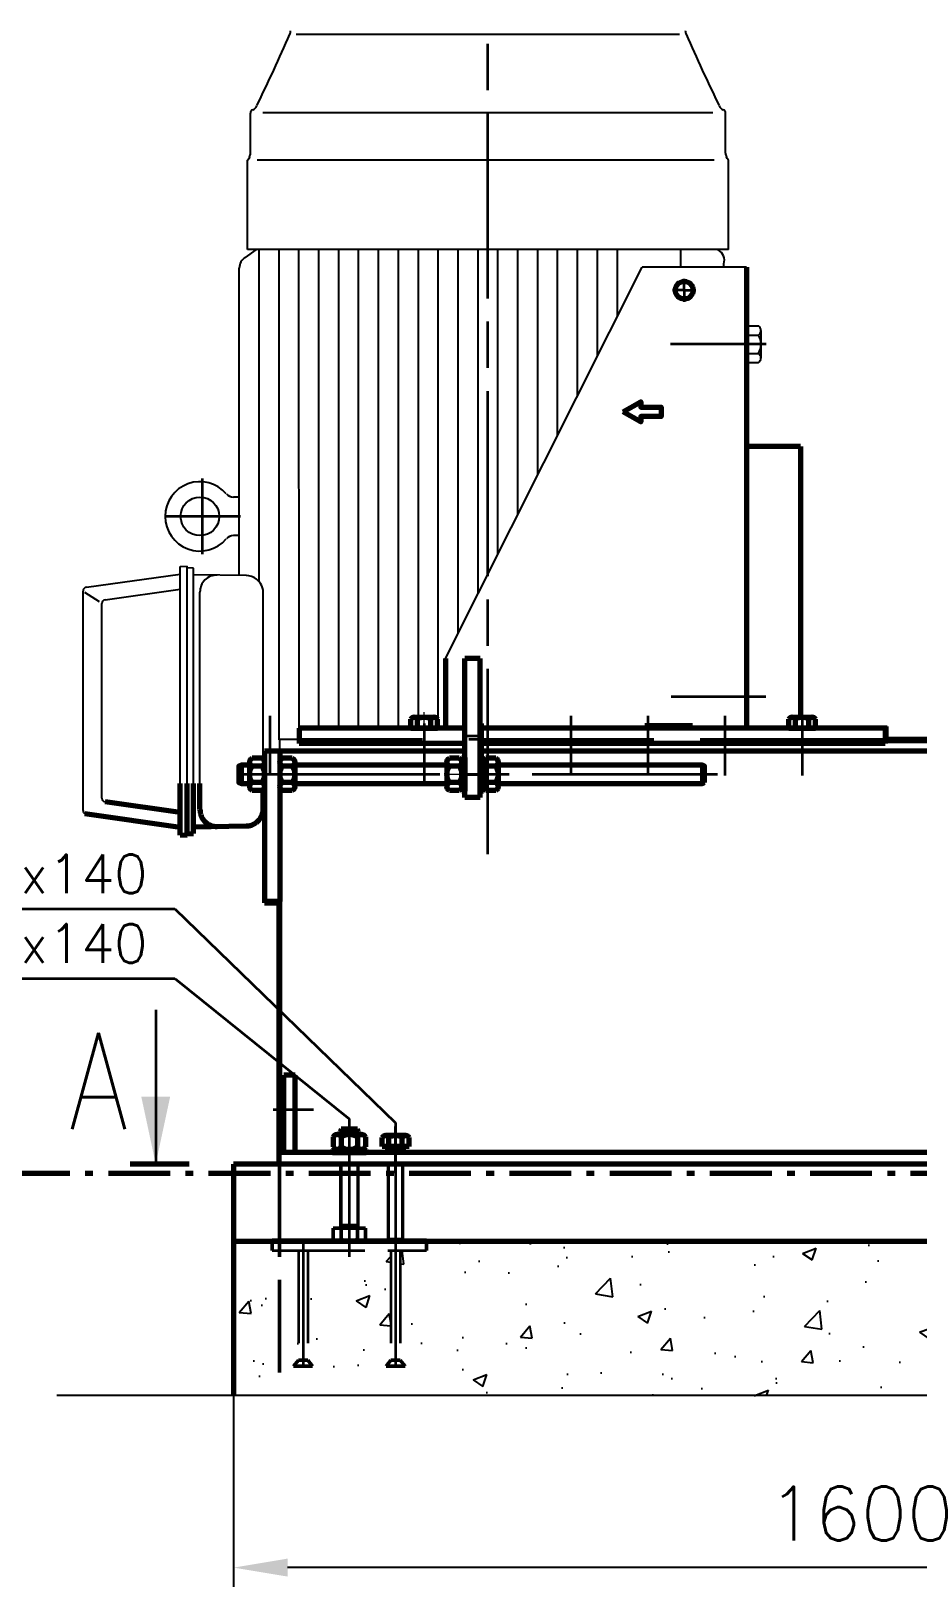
# Model space of a CAD drawing. Extents: x 0 to 11880, y 0 to 8400.
# Drawn here: x 1581 to 2731, y 4437 to 6453 of the extents above; entities that cross this region are included whole.
import ezdxf

# ---------------------------------------------------------------- set-up
doc = ezdxf.new("R2010")
doc.units = 0
doc.header["$LTSCALE"] = 20
for name, pattern in [('ACAD_ISO02W100', [15, 12, -3]), ('ACAD_ISO08W100', [36, 24, -3, 6, -3]), ('CENTER', [2, 1.25, -0.25, 0.25, -0.25]), ('ISO_10', [6.5, 4, -1, 0.5, -1])]:
    doc.linetypes.add(name, pattern=pattern)
doc.layers.get('0').update_dxf_attribs({"linetype": 'CONTINUOUS'})
doc.layers.get('DEFPOINTS').update_dxf_attribs({"linetype": 'CONTINUOUS'})
for name, color, linetype in [('AHL-CEN-35', 1, 'CENTER'), ('AHL-CON-35', 3, 'CONTINUOUS'), ('AHL-CON-70', 7, 'CONTINUOUS')]:
    doc.layers.add(name, color=color, linetype=linetype)
for name, color, linetype, lineweight in [('M_EQUIP_A1', 1, 'CONTINUOUS', 35), ('M_EQUIP_D1', 3, 'CONTINUOUS', 35), ('M_EQUIP_E3', 3, 'CONTINUOUS', 35), ('M_EQUIP_E5', 2, 'ACAD_ISO02W100', 50), ('M_EQUIP_E7', 7, 'CONTINUOUS', 70), ('M_EQUIP_E8', 8, 'ACAD_ISO08W100', 18), ('M_EQUIP_H_', 4, 'CONTINUOUS', 25)]:
    doc.layers.add(name, color=color, linetype=linetype, lineweight=lineweight)
doc.styles.add('SIMPLEX', font='simplex.shx')
doc.dimstyles.new('NORDIC', dxfattribs={"dimscale": 20, "dimtxt": 3.5, "dimasz": 3.5, "dimexe": 1.25, "dimexo": 0, "dimgap": 0.6, "dimtad": 0, "dimdec": 0, "dimdsep": 46, "dimtxsty": 'SIMPLEX', "dimcen": 0, "dimclrd": 3, "dimclre": 3, "dimclrt": 3, "dimadec": 0, "dimazin": 0, "dimtfac": 1, "dimtdec": 3, "dimtmove": 0, "dimatfit": 3, "dimfxl": 1, "dimtvp": 1, "dimtolj": 1, "dimtzin": 0, "dimarcsym": 0})

# ---------------------------------------------------------------- blocks, each defined once
blk = doc.blocks.new('10323818')
at = {"layer": 'M_EQUIP_E7', "linetype": 'Continuous'}
for p, q in [((0, 22), (0, -22)), ((4, 22), (0, 22)), ((4, -22), (4, 22)), ((0, -22), (4, -22))]:
    blk.add_line(p, q, dxfattribs=at)
at = {"layer": 'M_EQUIP_E8', "linetype": 'CENTER'}
blk.add_line((-3, 0), (7, 0), dxfattribs=at)
blk = doc.blocks.new('CUTARROW')
at = {"color": 0, "linetype": 'Continuous'}
blk.add_line((-8, 0), (0, 0), dxfattribs=at)
blk.add_solid([(-3.5, 0.75), (-3.5, -0.75), (0, 0)], dxfattribs=at)
at = {"color": 7, "linetype": 'Continuous', "style": 'SIMPLEX', "width": 0.8}
blk.add_attdef('A', (-8, 1), '', height=5, dxfattribs=at)
blk = doc.blocks.new('14491978')
at = {"layer": 'M_EQUIP_E7', "linetype": 'Continuous'}
for p, q in [((3.2, 20.9), (16, 20.9)), ((0, 15.7), (0, -15.7)), ((3.2, 10.4), (16, 10.4)), ((19.2, 15.7), (19.2, -15.7)), ((3.2, -10.4), (16, -10.4)), ((3.2, -20.9), (16, -20.9))]:
    blk.add_line(p, q, dxfattribs=at)
for centre, radius, start, end in [((5.9, 15.7), 5.86, 116.9812, 243.0188), ((13.3, 15.7), 5.86, 296.9812, 63.0188), ((18.6, 0), 18.6, 145.918, 214.082), ((0.6, 0), 18.6, 325.918, 34.082), ((5.9, -15.7), 5.86, 116.9812, 243.0188), ((13.3, -15.7), 5.86, 296.9812, 63.0188)]:
    blk.add_arc(centre, radius, start, end, dxfattribs=at)
at = {"layer": 'M_EQUIP_E8', "linetype": 'CENTER'}
blk.add_line((-3.2, 0), (22.4, 0), dxfattribs=at)
blk = doc.blocks.new('A$C3213')
at = {"layer": 'M_EQUIP_E7', "linetype": 'Continuous'}
for p, q in [((0.3, 14.6), (0.3, 26.3)), ((4.6, 28.6), (30.7, 28.6)), ((9, 14.6), (9, 26.3)), ((26.4, 14.6), (26.4, 26.3)), ((35.1, 14.6), (35.1, 26.3)), ((0.3, 14.6), (35.1, 14.6))]:
    blk.add_line(p, q, dxfattribs=at)
for centre, radius, start, end in [((4.6, 23.4), 5.22, 33.5819, 146.4181), ((17.7, 11.2), 17.4, 59.9733, 120.0267), ((30.7, 23.4), 5.22, 33.5819, 146.4181)]:
    blk.add_arc(centre, radius, start, end, dxfattribs=at)
at = {"layer": 'M_EQUIP_E8', "linetype": 'CENTER'}
blk.add_line((17.7, 0.1), (17.7, 35.6), dxfattribs=at)
blk = doc.blocks.new('14264546')
at = {"layer": 'M_EQUIP_E7', "linetype": 'Continuous'}
for p, q in [((3.2, 20.9), (16, 20.9)), ((0, 15.7), (0, -15.7)), ((3.2, 10.4), (16, 10.4)), ((19.2, 15.7), (19.2, -15.7)), ((3.2, -10.4), (16, -10.4)), ((3.2, -20.9), (16, -20.9))]:
    blk.add_line(p, q, dxfattribs=at)
for centre, radius, start, end in [((5.9, 15.7), 5.86, 116.9812, 243.0188), ((13.3, 15.7), 5.86, 296.9812, 63.0188), ((18.6, 0), 18.6, 145.918, 214.082), ((0.6, 0), 18.6, 325.918, 34.082), ((5.9, -15.7), 5.86, 116.9812, 243.0188), ((13.3, -15.7), 5.86, 296.9812, 63.0188)]:
    blk.add_arc(centre, radius, start, end, dxfattribs=at)
at = {"layer": 'M_EQUIP_E8', "linetype": 'CENTER'}
blk.add_line((-3.2, 0), (22.4, 0), dxfattribs=at)
blk = doc.blocks.new('*D37')
at = {"layer": 'DEFPOINTS', "color": 0, "linetype": 'Continuous', "lineweight": 25, "transparency": 16777216}
for p in [(3444, 5071.7), (1844, 4684.8), (1844, 4461.9)]:
    blk.add_point(p, dxfattribs=at)
at = {"layer": 'M_EQUIP_D1', "color": 3, "linetype": 'Continuous', "lineweight": -2, "transparency": 16777216}
for p, q in [((3444, 5071.7), (3444, 4436.9)), ((1844, 4684.8), (1844, 4436.9)), ((3374, 4461.9), (1914, 4461.9))]:
    blk.add_line(p, q, dxfattribs=at)
at = {"layer": 'M_EQUIP_D1', "color": 3, "linetype": 'Continuous', "lineweight": 25, "transparency": 16777216}
for points in [[(1914, 4473.6), (1914, 4450.3), (1844, 4461.9)], [(3374, 4473.6), (3374, 4450.3), (3444, 4461.9)]]:
    blk.add_solid(points, dxfattribs=at)
at = {"layer": 'M_EQUIP_D1', "color": 3, "linetype": 'Continuous', "transparency": 16777216, "insert": (2657.1, 4531.9), "char_height": 70, "attachment_point": 5, "style": 'SIMPLEX'}
blk.add_mtext('\\A1;1600', dxfattribs=at)

msp = doc.modelspace()

# ---------------------------------------------------------------- hatches: boundary and pattern name
at = {"layer": 'M_EQUIP_H_', "linetype": 'Continuous'}
h = msp.add_hatch(dxfattribs=at)
h.set_pattern_fill('AR-CONC', color=4, style=0)
h.set_pattern_definition([(50, (-876.1, 143.71), (182.1847, -15.939), [19.05, -209.55]), (355, (-876.1, 143.71), (-35.243, 191.0566), [15.24, -167.64]), (100.451, (-860.92, 142.38), (146.9425, 175.1167), [16.19, -178.09]), (46.1842, (-876.1, 194.51), (271.079, -42.042), [28.575, -314.325]), (96.6356, (-853.5, 191), (237.404, 247.426), [24.285, -267.135]), (351.184, (-876.1, 194.5), (237.405, 247.425), [22.86, -251.46]), (21, (-850.7, 181.81), (151.615, -102.2655), [19.05, -209.55]), (326, (-850.7, 181.81), (61.802, 184.188), [15.24, -167.64]), (71.4514, (-838.07, 173.29), (213.4165, 81.923), [16.19, -178.09]), (37.5, (-876.1, 143.71), (3.0886, 84.55504), [0, -165.608, 0, -170.18, 0, -168.275]), (7.5, (-876.1, 143.71), (66.8197, 100.1806), [0, -97.028, 0, -161.798, 0, -64.135]), (327.5, (-932.744, 143.71), (135.5906, -5.72874), [0, -63.5, 0, -198.12, 0, -262.89]), (317.5, (-958.14, 143.71), (148.1292, 25.4265), [0, -82.55, 0, -131.572, 0, -186.69])])
h.paths.add_polyline_path([(3994, 4684.8), (3994, 4884.8), (3944, 4884.8), (3944, 4872.8), (3910, 4872.8), (3910, 4730.5), (3916.3, 4722.8), (3898, 4722.8), (3891.7, 4722.8), (3898, 4730.5), (3898, 4872.8), (3790, 4872.8), (3790, 4730.5), (3796.3, 4722.8), (3790, 4722.8), (3771.7, 4722.8), (3778, 4730.5), (3778, 4872.8), (3744, 4872.8), (3744, 4884.8), (3294, 4884.8), (3049, 4884.8), (3049, 4872.8), (3015, 4872.8), (3015, 4730.5), (3021.3, 4722.8), (3003, 4722.8), (2996.7, 4722.8), (3003, 4730.5), (3003, 4872.8), (2895, 4872.8), (2895, 4730.5), (2901.3, 4722.8), (2895, 4722.8), (2876.7, 4722.8), (2883, 4730.5), (2883, 4872.8), (2849, 4872.8), (2849, 4884.8), (2094, 4884.8), (2094, 4872.8), (2060, 4872.8), (2060, 4730.5), (2066.3, 4722.8), (2048, 4722.8), (2041.7, 4722.8), (2048, 4730.5), (2048, 4872.8), (1940, 4872.8), (1940, 4730.5), (1946.3, 4722.8), (1940, 4722.8), (1921.7, 4722.8), (1928, 4730.5), (1928, 4872.8), (1894, 4872.8), (1894, 4884.8), (1844, 4884.8), (1844, 4684.8)])

# ---------------------------------------------------------------- linework, layer by layer
for p, q in [((1917.8, 6452.9), (1917.8, 6453.1)), ((2429.8, 6452.9), (2429.8, 6453.1)), ((2422.1, 6448.6), (1925.1, 6448.6)), ((1865.8, 6294.9), (1865.8, 6346.4)), ((2465.4, 6346.9), (1881.7, 6346.9)), ((2481.8, 6294.9), (2481.8, 6346.4)), ((1861.8, 6285.7), (1863.8, 6287.7)), ((1861.8, 6170.1), (1861.8, 6285.7)), ((2466.9, 6285.7), (1874.6, 6285.7)), ((2485.8, 6285.7), (2483.8, 6287.7)), ((2485.8, 6170.1), (2485.8, 6285.7)), ((1859.3, 6159.6), (1873.2, 6169.5)), ((2485.8, 6170.1), (1861.8, 6170.1)), ((2423.8, 6147.1), (2423.8, 6170.1)), ((2472.3, 6169.4), (2471.1, 6170.1)), ((2479.7, 6147.1), (2479.7, 6151.1)), ((1851.3, 5747.5), (1851.3, 6145.8)), ((2508.8, 6147.1), (2373.8, 6147.1)), ((1851.3, 5849.1), (1843.7, 5849.1)), ((1851.3, 5796.1), (1851.3, 5852.2)), ((1851.3, 5799.1), (1843.7, 5799.1)), ((1653.1, 5732.3), (1774.8, 5749.4)), ((1774.8, 5759.3), (1783.8, 5759.6)), ((1774.8, 5477.8), (1774.8, 5759.3)), ((1783.8, 5477.8), (1783.8, 5759.6)), ((1791.8, 5757.1), (1783.8, 5757.6)), ((1791.8, 5477.8), (1791.8, 5757.1)), ((1860.7, 5747.3), (1791.8, 5748.5)), ((1648.8, 5469.6), (1648.8, 5727)), ((1670, 5713.2), (1651, 5725.6)), ((1677.4, 5716.1), (1774.8, 5729.8)), ((1800.3, 5477.8), (1800.3, 5726)), ((1882.3, 5509.6), (1882.3, 5725.3)), ((1673.1, 5459.1), (1673.1, 5711.1))]:
    msp.add_line(p, q)
at = {"color": 2}
for p, q in [((1877.1, 5739.5), (1877.1, 6170.1)), ((1902.9, 5534.7), (1902.9, 6170.1)), ((1928.8, 5549.8), (1928.7, 6170.1)), ((1954.5, 5549.8), (1954.5, 6170.1)), ((1980.3, 5549.8), (1980.3, 6170.1)), ((2006.1, 5549.8), (2006.1, 6170.1)), ((2031.9, 5549.8), (2031.9, 6170.1)), ((2057.7, 5549.8), (2057.7, 6170.1)), ((2083.5, 5549.8), (2083.5, 6170.1)), ((2109.3, 5549.8), (2109.3, 6170.1)), ((2135.1, 5672.3), (2135.1, 6170.1)), ((2160.9, 5723.6), (2160.9, 6170.1)), ((2186.7, 5774.9), (2186.7, 6170.1)), ((2212.5, 5826.2), (2212.5, 6170.1)), ((2238.3, 5877.6), (2238.3, 6170.1)), ((2264.1, 5928.9), (2264.1, 6170.1)), ((2289.9, 5980.2), (2289.9, 6170.1)), ((2315.7, 6031.5), (2315.7, 6170.1)), ((2341.5, 6082.9), (2341.5, 6170.1))]:
    msp.add_line(p, q, dxfattribs=at)
msp.add_circle((1800.3, 5824.1), 25)
for centre, radius, start, end in [((1907.8, 6452.9), 10, 334.63, 0), ((2439.8, 6452.9), 10, 180, 205.37), ((-511.9, 7513.5), 2651.9, 334.13, 336.33), ((4859.5, 7513.5), 2651.9, 203.67, 205.87), ((1870.8, 6346.4), 5, 112.53, 180), ((1865.1, 6360.2), 10, 292.53, 335.82), ((2482.6, 6360.2), 10, 204.18, 247.47), ((2476.8, 6346.4), 5, 0, 67.47), ((1868.8, 6287.5), 5, 150.07, 180), ((1855.8, 6294.9), 10, 330.07, 0), ((2491.8, 6294.9), 10, 180, 209.93), ((2478.8, 6287.5), 5, 2.32, 29.93), ((2464.3, 6155.6), 16, 343.97, 60), ((1867.3, 6145.8), 16, 120, 180), ((1800.3, 5824.1), 45, 40.48, 319.52), ((1843.7, 5861.1), 12, 220.48, 270), ((1843.7, 5787.1), 12, 90, 139.52), ((1822.3, 5726), 22, 89, 180), ((1860.3, 5725.3), 22, 52.7, 90), ((1653.8, 5727.4), 5, 98, 180), ((1860.3, 5725.3), 22, 0, 52.7), ((1678.1, 5711.1), 5, 98, 180), ((1678.1, 5459.1), 5, 180, 262), ((1653.8, 5442.9), 5, 180, 235.9442)]:
    msp.add_arc(centre, radius, start, end)
at = {"layer": 'AHL-CEN-35', "color": 5, "linetype": 'ISO_10', "lineweight": 70}
msp.add_line((4491.6, 4972.6), (1508.2, 4972.6), dxfattribs=at)
at = {"layer": 'AHL-CON-70', "linetype": 'Continuous'}
for p, q in [((2118.8, 5639.8), (2373.8, 6147.1)), ((2508.8, 6070.9), (2508.8, 6023.4)), ((2508.8, 6070.9), (2524.6, 6070.9)), ((2508.8, 6059), (2524.6, 6059)), ((2527.7, 6065), (2527.7, 6029.3)), ((2508.8, 6035.2), (2524.6, 6035.2)), ((2508.8, 6023.4), (2524.6, 6023.4)), ((1928.8, 5534.9), (1904, 5534.9)), ((1904, 5519.9), (1904, 5534.9)), ((1904, 5004.9), (1904, 4984.8))]:
    msp.add_line(p, q, dxfattribs=at)
at = {"layer": 'AHL-CON-70'}
for p, q in [((1648.8, 5442.9), (1648.8, 5469.6)), ((4126.1, 4684.8), (1614.9, 4684.8))]:
    msp.add_line(p, q, dxfattribs=at)
at = {"layer": 'AHL-CON-70', "linetype": 'Continuous'}
for centre, radius, start, end in [((2520.5, 6065), 7.19, 304.1656, 55.8344), ((2503.7, 6047.1), 24, 330.3232, 29.6768), ((2520.5, 6029.3), 7.19, 304.1656, 55.8344)]:
    msp.add_arc(centre, radius, start, end, dxfattribs=at)
at = {"layer": 'M_EQUIP_E3', "color": 3, "linetype": 'ACAD_ISO08W100', "lineweight": 35, "ltscale": 0.5}
for p, q in [((2173.8, 5386.5), (2173.8, 6489.3)), ((2471.2, 5489.8), (1863.9, 5489.8)), ((1994, 5040.7), (1994, 4864.5)), ((2054, 5038.2), (2054, 4874.9)), ((1934, 4884.8), (1934, 4722.8)), ((2054, 4884.8), (2054, 4722.8))]:
    msp.add_line(p, q, dxfattribs=at)
at = {"layer": 'M_EQUIP_E3', "color": 3, "linetype": 'ACAD_ISO08W100', "lineweight": 35}
for p, q in [((2428.2, 6117.1), (2428.2, 6132.1)), ((2428.2, 6117.1), (2413.2, 6117.1)), ((2428.2, 6117.1), (2443.1, 6117.1)), ((2428.2, 6117.1), (2428.2, 6102.2)), ((2534.6, 6047.1), (2410.3, 6047.1)), ((1803.8, 5775.1), (1803.8, 5873.1)), ((1852.8, 5824.1), (1754.8, 5824.1)), ((2534.1, 5590.1), (2411.3, 5590.1)), ((1891, 5565.8), (1891, 5488.5)), ((2281, 5565.8), (2281, 5488.5)), ((2381, 5565.8), (2381, 5488.5)), ((2481, 5565.8), (2481, 5488.5)), ((2581, 5565.8), (2581, 5488.5)), ((2091, 5555.8), (2091, 5478.5)), ((2166.8, 5555.8), (2166.8, 5478.5)), ((1896.4, 5489.8), (1848.6, 5489.8)), ((2136.3, 5489.8), (2172.3, 5489.8)), ((1947.6, 5054.9), (1895.1, 5054.9)), ((1994, 5043.3), (1994, 4972.9)), ((2054, 5038.2), (2054, 4874.9)), ((2054, 4972.9), (2054, 5033.7)), ((1994, 5007.9), (1994, 4976.5)), ((2054, 5007.9), (2054, 4976.5))]:
    msp.add_line(p, q, dxfattribs=at)
at = {"layer": 'M_EQUIP_E3', "color": 2, "linetype": 'ACAD_ISO02W100'}
msp.add_line((2688.8, 5534.9), (1928.8, 5534.8), dxfattribs=at)
at = {"layer": 'M_EQUIP_E3', "linetype": 'ACAD_ISO02W100'}
msp.add_line((2143.8, 5539.8), (2163.8, 5539.8), dxfattribs=at)
at = {"layer": 'M_EQUIP_E3', "linetype": 'Continuous'}
for p, q in [((1864.8, 5500.3), (1850.7, 5500.3)), ((2120.6, 5500.3), (1923.2, 5500.3)), ((2454.7, 5500.3), (2187, 5500.3)), ((1864.8, 5479.3), (1850.7, 5479.3)), ((2120.6, 5479.3), (1923.2, 5479.3)), ((2454.7, 5479.3), (2187, 5479.3)), ((1397.3, 5315.6), (1767.8, 5315.6)), ((1767.8, 5315.6), (2054, 5038.2)), ((1397.3, 5225.4), (1767.8, 5225.4)), ((1767.8, 5225.4), (1994, 5043.3)), ((1983.5, 5029.9), (1983.5, 5023.1)), ((2004.5, 5029.9), (2004.5, 5023.1)), ((2045.3, 4999.9), (2045.3, 5001.7)), ((2062.8, 4999.9), (2062.8, 5001.7)), ((1983.5, 4984.9), (1983.5, 4905.1)), ((2004.5, 4984.9), (2004.5, 4905.1)), ((2045.3, 4884.7), (2045.3, 4984.9)), ((2062.8, 4884.7), (2062.8, 4984.9))]:
    msp.add_line(p, q, dxfattribs=at)
at = {"layer": 'M_EQUIP_E3', "linetype": 'ACAD_ISO02W100', "ltscale": 0.5}
for p, q in [((1902.5, 4984.8), (1902.5, 4704.8)), ((1904, 4984.8), (1904, 4704.8)), ((1982, 4984.9), (1982, 4901.7)), ((2006, 4901.7), (2006, 4984.9)), ((2044, 4984.9), (2044, 4887.2)), ((2064, 4887.2), (2064, 4984.9)), ((1894, 4872.8), (2094, 4872.8)), ((1928, 4872.8), (1928, 4730.5)), ((1940, 4872.8), (1940, 4730.5)), ((2048, 4872.8), (2048, 4730.5)), ((2060, 4872.8), (2060, 4730.5))]:
    msp.add_line(p, q, dxfattribs=at)
at = {"layer": 'M_EQUIP_E3', "color": 3, "linetype": 'ACAD_ISO08W100', "lineweight": 35}
msp.add_lwpolyline([(2651.5, 5551.8), (2691.5, 5551.8), (2691.5, 5531.8), (2871.5, 5531.8)], dxfattribs=at)
at = {"layer": 'M_EQUIP_E5', "color": 2, "linetype": 'ACAD_ISO02W100', "lineweight": 50}
for p, q in [((2438.8, 5554.1), (2377.1, 5554.1)), ((2014.9, 4901.7), (1973.1, 4901.7)), ((1973.1, 4901.7), (1973.1, 4887.7)), ((1982, 4905.1), (2006, 4905.1)), ((1983.6, 4901.7), (1983.6, 4887.7)), ((2004.5, 4901.7), (2004.5, 4887.7)), ((2014.9, 4901.7), (2014.9, 4887.7)), ((1894, 4884.8), (1894, 4872.8)), ((2009.6, 4884.9), (1978.3, 4884.9)), ((2044.1, 4887.2), (2064.1, 4887.2)), ((2044.1, 4887.2), (2045.3, 4884.7)), ((2045.3, 4884.7), (2062.8, 4884.7)), ((2062.8, 4884.7), (2064.1, 4887.2)), ((2094, 4884.8), (2094, 4872.8)), ((1928, 4730.5), (1921.7, 4722.8)), ((1921.7, 4722.8), (1940, 4722.8)), ((1928, 4730.5), (1940, 4730.5)), ((1940, 4730.5), (1946.3, 4722.8)), ((1940, 4722.8), (1946.3, 4722.8)), ((2048, 4730.5), (2041.7, 4722.8)), ((2048, 4722.8), (2041.7, 4722.8)), ((2060, 4730.5), (2048, 4730.5)), ((2066.3, 4722.8), (2048, 4722.8)), ((2060, 4730.5), (2066.3, 4722.8))]:
    msp.add_line(p, q, dxfattribs=at)
for centre, radius, start, end in [((1978.3, 4891.2), 6.27, 213.5819, 326.4181), ((1993.9, 4905.7), 20.9, 239.9733, 300.0267), ((2009.6, 4891.2), 6.27, 213.5819, 326.4181)]:
    msp.add_arc(centre, radius, start, end, dxfattribs=at)
at = {"layer": 'M_EQUIP_E7', "linetype": 'Continuous'}
for p, q in [((2508.8, 6147.1), (2508.8, 5549.8)), ((2578.8, 5914.8), (2508.8, 5914.8)), ((2578.8, 5914.8), (2578.8, 5563.8)), ((2118.8, 5639.8), (2118.8, 5549.8)), ((2143.8, 5459.8), (2143.8, 5639.8)), ((2163.8, 5639.8), (2143.8, 5639.8)), ((2163.8, 5459.8), (2163.8, 5639.8)), ((1928.8, 5549.8), (1928.8, 5529.8)), ((2143.8, 5549.8), (1928.8, 5549.8)), ((2131.8, 5549.8), (1996.8, 5549.8)), ((2688.8, 5549.8), (2163.8, 5549.8)), ((2688.8, 5549.8), (2688.8, 5529.8)), ((2869, 5534.9), (2688.8, 5534.9)), ((2143.8, 5519.9), (1884, 5519.9)), ((3935.5, 5519.9), (2163.8, 5519.9)), ((1853.7, 5501.8), (1853.7, 5477.8)), ((2451.7, 5501.8), (2451.7, 5477.8)), ((2163.8, 5459.8), (2143.8, 5459.8)), ((1909, 4999.9), (1909, 5099.9)), ((1924, 5099.9), (1909, 5099.9)), ((1924, 4999.9), (1924, 5099.9)), ((1983.5, 5029.9), (1982, 5026.9)), ((1982, 5026.9), (1982, 5023.1)), ((2006, 5026.9), (1982, 5026.9)), ((2004.5, 5029.9), (1983.5, 5029.9)), ((2006, 5026.9), (2004.5, 5029.9)), ((2006, 5023.1), (2006, 5026.9)), ((2067.1, 5021.7), (2041, 5021.7)), ((3934, 4999.9), (1904, 4999.9)), ((2036.6, 5007.7), (2036.6, 5019.4)), ((2071.4, 5007.7), (2036.6, 5007.7)), ((2044, 4999.9), (2044, 5007.7)), ((2044, 5001.7), (2064, 5001.7)), ((2045.3, 5007.7), (2045.3, 5019.4)), ((2062.7, 5007.7), (2062.7, 5019.4)), ((2064, 5007.7), (2064, 4999.9)), ((2071.4, 5007.7), (2071.4, 5019.4)), ((1786.5, 4984.8), (1710, 4984.8)), ((3934, 4984.9), (1844, 4984.8)), ((2094, 4884.8), (1894, 4884.8))]:
    msp.add_line(p, q, dxfattribs=at)
at = {"layer": 'M_EQUIP_E7', "color": 7, "linetype": 'Continuous', "lineweight": 70}
for p, q in [((2143.8, 5529.8), (1928.8, 5529.8)), ((2688.8, 5529.8), (2163.8, 5529.8)), ((1884, 5519.9), (1884, 5324.9)), ((1904, 5519.9), (1904, 5324.9)), ((1774.8, 5411), (1774.8, 5477.8)), ((1783.8, 5410.6), (1783.8, 5477.8)), ((1791.8, 5413.2), (1791.8, 5477.8)), ((1800.3, 5444.3), (1800.3, 5477.8)), ((1882.3, 5445), (1882.3, 5470)), ((1774.8, 5440.5), (1677.4, 5454.2)), ((1774.8, 5420.8), (1651, 5438.8)), ((1791.8, 5421.8), (1860.7, 5423)), ((1783.8, 5410.6), (1774.8, 5411)), ((1783.8, 5412.6), (1791.8, 5413.2)), ((1904, 5324.9), (1884, 5324.9)), ((1884, 5324.9), (1884, 5323.4)), ((1884, 5323.4), (1902.5, 5323.4)), ((1899.7, 5323.4), (1888.4, 5323.4)), ((1902.5, 5323.4), (1902.5, 4984.8)), ((1904, 5004.9), (1904, 5324.9)), ((1844, 4984.8), (1844, 4684.8))]:
    msp.add_line(p, q, dxfattribs=at)
msp.add_lwpolyline([(2349.1, 5959.7), (2372.1, 5972.7), (2372.1, 5965.7), (2398.1, 5965.7), (2398.1, 5953.7), (2372.1, 5953.7), (2372.1, 5946.7), (2349.1, 5959.7)], dxfattribs=at)
at = {"layer": 'M_EQUIP_E7', "linetype": 'Continuous'}
for points in [[(1864.8, 5501.8), (1853.7, 5501.8), (1850.7, 5500.3), (1850.7, 5479.3), (1853.7, 5477.8), (1864.8, 5477.8)], [(2120.6, 5501.8), (1923.2, 5501.8)], [(2454.7, 5479.3), (2454.7, 5500.3), (2451.7, 5501.8), (2187, 5501.8)], [(1923.2, 5477.8), (2120.6, 5477.8)], [(2187, 5477.8), (2451.7, 5477.8), (2454.7, 5479.3)]]:
    msp.add_lwpolyline(points, dxfattribs=at)
at = {"layer": 'M_EQUIP_E7'}
msp.add_lwpolyline([(1844, 4884.8), (3294, 4884.8)], dxfattribs=at)
at = {"layer": 'M_EQUIP_E7', "color": 7, "linetype": 'Continuous', "lineweight": 70}
msp.add_circle((2428.2, 6117.1), 11.5, dxfattribs=at)
for centre, start, end in [((1822.3, 5444.3), 180, 271), ((1860.3, 5445), 307.3, 0), ((1860.3, 5445), 270, 307.3)]:
    msp.add_arc(centre, 22, start, end, dxfattribs=at)
at = {"layer": 'M_EQUIP_E7', "linetype": 'Continuous'}
for centre, radius, start, end in [((2041, 5016.5), 5.22, 33.5819, 146.4181), ((2054, 5004.3), 17.4, 59.9733, 120.0267), ((2067.1, 5016.5), 5.22, 33.5819, 146.4181)]:
    msp.add_arc(centre, radius, start, end, dxfattribs=at)

# ---------------------------------------------------------------- block references
at = {"linetype": 'Continuous', "xscale": -1}
for p in [(1884, 5489.8), (1923.2, 5489.8), (2139.8, 5489.8), (2187, 5489.8)]:
    msp.add_blockref('14264546', p, dxfattribs=at)
at = {"linetype": 'CENTER', "xscale": -1}
for p in [(2143.8, 5489.8), (2167.8, 5489.8)]:
    msp.add_blockref('10323818', p, dxfattribs=at)
at = {"linetype": 'Continuous', "rotation": 270}
msp.add_blockref('14491978', (1994, 5023.1), dxfattribs=at)
at = {"linetype": 'CENTER', "rotation": 90}
msp.add_blockref('10323818', (1994, 4999.9), dxfattribs=at)
at = {"layer": 'M_EQUIP_A1', "color": 2, "linetype": 'Continuous'}
ref = msp.add_blockref('CUTARROW', (1743, 4984.8), dxfattribs=dict(at, xscale=25, yscale=25, zscale=25, rotation=270))
ref.add_attrib('A', 'A', (1630.2, 5029.9), dxfattribs={"layer": '0', "color": 2, "linetype": 'Continuous', "height": 125, "style": 'SIMPLEX', "width": 0.8})
at = {"layer": 'M_EQUIP_E7'}
for p in [(2073.4, 5535.2), (2563.4, 5535.2)]:
    msp.add_blockref('A$C3213', p, dxfattribs=at)

# ---------------------------------------------------------------- texts
at = {"layer": 'AHL-CON-35', "color": 3, "linetype": 'Continuous', "style": 'SIMPLEX'}
for s, p in [('M20x140', (1430.1, 5335.8)), ('M24x140', (1430.1, 5245.7))]:
    msp.add_text(s, height=50, dxfattribs=at).set_placement(p)

# ---------------------------------------------------------------- dimensions: what is measured, and where the dimension line sits
at = {"layer": 'M_EQUIP_D1', "linetype": 'Continuous'}
dim = msp.add_linear_dim(base=(1844, 4461.9), p1=(3444, 5071.7), p2=(1844, 4684.8), dimstyle='NORDIC', dxfattribs=at)
dim.commit()
dim.dimension.update_dxf_attribs({"geometry": '*D37', "text_midpoint": (2657.1, 4461.9), "dimtype": 160})

doc.saveas('drawing.dxf')
